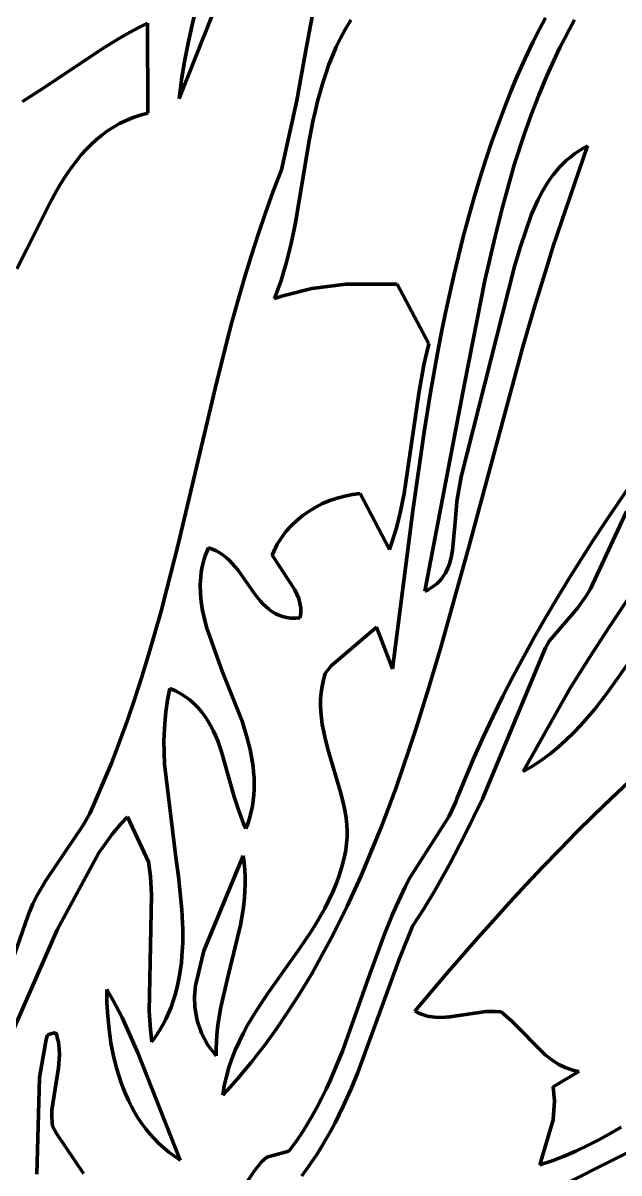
# Model space of a CAD drawing. Header units: millimetres. Extents: x 0 to 8.4, y 0 to 11.8.
# Drawn here: x 4.356 to 5.401, y 7.793 to 9.81 of the extents above; entities that cross this region are included whole.
import ezdxf

# ---------------------------------------------------------------- set-up
doc = ezdxf.new("R2010")
doc.units = ezdxf.units.MM
doc.layers.add('color#010101ff', color=7, linetype='CONTINUOUS', lineweight=100)
doc.layers.add('color#ffffffff', color=7, linetype='CONTINUOUS', lineweight=100)

msp = doc.modelspace()

# ---------------------------------------------------------------- linework, layer by layer
at = {"layer": 'color#010101ff'}
for p, q in [((4.8622, 10.2649), (4.6298, 9.6776)), ((4.853, 9.7654), (4.9435, 10.2533)), ((4.6526, 9.8065), (4.6605, 9.838)), ((4.5441, 9.7939), (4.5592, 9.802)), ((4.5592, 9.802), (4.5745, 9.8096)), ((4.5745, 9.8096), (4.5749, 9.6517)), ((4.6455, 9.7747), (4.6526, 9.8065)), ((4.9308, 9.8147), (4.9209, 9.7985)), ((5.2615, 9.7979), (5.2728, 9.819)), ((5.3237, 9.8152), (5.3148, 9.7993)), ((4.4997, 9.7677), (4.5292, 9.7855)), ((4.5292, 9.7855), (4.5441, 9.7939)), ((4.9129, 9.7834), (4.9055, 9.768)), ((4.9209, 9.7985), (4.9129, 9.7834)), ((5.2506, 9.7766), (5.2615, 9.7979)), ((5.3062, 9.7831), (5.2979, 9.7669)), ((5.3148, 9.7993), (5.3062, 9.7831)), ((4.3843, 9.6909), (4.4997, 9.7677)), ((4.6393, 9.7427), (4.6455, 9.7747)), ((4.8366, 9.6739), (4.853, 9.7654)), ((4.9055, 9.768), (4.8988, 9.7525)), ((5.2402, 9.7551), (5.2506, 9.7766)), ((5.2979, 9.7669), (5.2899, 9.7504)), ((4.634, 9.7103), (4.6393, 9.7427)), ((4.8988, 9.7525), (4.8926, 9.7369)), ((5.2302, 9.7335), (5.2402, 9.7551)), ((5.2899, 9.7504), (5.2748, 9.7171)), ((4.887, 9.721), (4.8818, 9.705)), ((4.8926, 9.7369), (4.887, 9.721)), ((5.2206, 9.7117), (5.2302, 9.7335)), ((4.6298, 9.6776), (4.634, 9.7103)), ((4.8818, 9.705), (4.8771, 9.6889)), ((5.2115, 9.6898), (5.2206, 9.7117)), ((5.2748, 9.7171), (5.2606, 9.6833)), ((4.3552, 9.6722), (4.3843, 9.6909)), ((4.8771, 9.6889), (4.8728, 9.6727)), ((5.2028, 9.6677), (5.2115, 9.6898)), ((5.2606, 9.6833), (5.2475, 9.6491)), ((4.8092, 9.5525), (4.8366, 9.6739)), ((4.8728, 9.6727), (4.8689, 9.6564)), ((5.1904, 9.635), (5.2028, 9.6677)), ((4.549, 9.6441), (4.537, 9.6392)), ((4.5617, 9.6483), (4.549, 9.6441)), ((4.5749, 9.6517), (4.5617, 9.6483)), ((4.8652, 9.6399), (4.8587, 9.6068)), ((4.8689, 9.6564), (4.8652, 9.6399)), ((5.2475, 9.6491), (5.2352, 9.6147)), ((4.504, 9.6206), (4.494, 9.6132)), ((4.5145, 9.6274), (4.504, 9.6206)), ((4.5255, 9.6336), (4.5145, 9.6274)), ((4.537, 9.6392), (4.5255, 9.6336)), ((5.1786, 9.602), (5.1904, 9.635)), ((4.4844, 9.6053), (4.4753, 9.5968)), ((4.494, 9.6132), (4.4844, 9.6053)), ((4.8587, 9.6068), (4.8333, 9.4566)), ((5.1674, 9.5689), (5.1786, 9.602)), ((5.2352, 9.6147), (5.2183, 9.563)), ((4.4666, 9.588), (4.4583, 9.5787)), ((4.4753, 9.5968), (4.4666, 9.588)), ((5.3463, 9.5944), (5.2857, 9.4169)), ((5.3163, 9.5749), (5.3232, 9.5803)), ((5.3232, 9.5803), (5.3306, 9.5854)), ((5.3306, 9.5854), (5.3383, 9.5901)), ((5.3383, 9.5901), (5.3463, 9.5944)), ((4.4426, 9.5589), (4.4353, 9.5486)), ((4.4503, 9.569), (4.4426, 9.5589)), ((4.4583, 9.5787), (4.4503, 9.569)), ((5.1568, 9.5356), (5.1674, 9.5689)), ((5.2183, 9.563), (5.2109, 9.5377)), ((5.2973, 9.5571), (5.3033, 9.5633)), ((5.3033, 9.5633), (5.3096, 9.5693)), ((5.3096, 9.5693), (5.3163, 9.5749)), ((4.4353, 9.5486), (4.4282, 9.5379)), ((4.7948, 9.515), (4.8092, 9.5525)), ((5.281, 9.5369), (5.2861, 9.5439)), ((5.2861, 9.5439), (5.2916, 9.5506)), ((5.2916, 9.5506), (5.2973, 9.5571)), ((4.4214, 9.527), (4.4148, 9.5159)), ((4.4282, 9.5379), (4.4214, 9.527)), ((5.1468, 9.5022), (5.1568, 9.5356)), ((5.2109, 9.5377), (5.1969, 9.4867)), ((5.2671, 9.5148), (5.2761, 9.5297)), ((5.2761, 9.5297), (5.281, 9.5369)), ((4.4148, 9.5159), (4.4023, 9.4931)), ((4.7812, 9.4773), (4.7948, 9.515)), ((5.1373, 9.4687), (5.1468, 9.5022)), ((5.2481, 9.475), (5.2589, 9.4993)), ((5.2589, 9.4993), (5.2671, 9.5148)), ((4.4023, 9.4931), (4.3619, 9.412)), ((5.1969, 9.4867), (5.184, 9.4355)), ((4.7683, 9.4393), (4.7812, 9.4773)), ((5.1283, 9.435), (5.1373, 9.4687)), ((5.228, 9.4161), (5.2481, 9.475)), ((4.756, 9.4011), (4.7683, 9.4393)), ((4.8333, 9.4566), (4.8264, 9.4235)), ((4.8264, 9.4235), (4.8226, 9.4071)), ((5.1197, 9.4012), (5.1283, 9.435)), ((5.184, 9.4355), (5.1663, 9.3583)), ((4.3619, 9.412), (4.3449, 9.3787)), ((4.7444, 9.3628), (4.756, 9.4011)), ((4.8226, 9.4071), (4.8184, 9.3907)), ((5.1116, 9.3673), (5.1197, 9.4012)), ((5.2184, 9.3827), (5.228, 9.4161)), ((5.2857, 9.4169), (5.2746, 9.382)), ((4.8184, 9.3907), (4.8138, 9.3745)), ((5.1249, 9.0139), (5.2184, 9.3827)), ((5.2746, 9.382), (5.2533, 9.3121)), ((4.7333, 9.3243), (4.7444, 9.3628)), ((4.8087, 9.3584), (4.8032, 9.3424)), ((4.8138, 9.3745), (4.8087, 9.3584)), ((5.1039, 9.3333), (5.1116, 9.3673)), ((5.1663, 9.3583), (5.1302, 9.177)), ((4.8032, 9.3424), (4.7972, 9.3266)), ((4.8115, 9.3314), (4.8625, 9.3441)), ((4.8625, 9.3441), (4.9221, 9.3519)), ((4.9221, 9.3519), (5.0123, 9.3517)), ((5.0123, 9.3517), (5.0678, 9.2473)), ((4.7226, 9.2856), (4.7333, 9.3243)), ((4.7972, 9.3266), (4.8115, 9.3314)), ((5.0966, 9.2992), (5.1039, 9.3333)), ((5.0897, 9.2649), (5.0966, 9.2992)), ((5.2533, 9.3121), (5.2329, 9.2419)), ((4.7124, 9.2468), (4.7226, 9.2856)), ((5.0831, 9.2307), (5.0897, 9.2649)), ((4.6928, 9.1689), (4.7124, 9.2468)), ((5.0678, 9.2473), (5.0647, 9.235)), ((5.2329, 9.2419), (5.1375, 8.889)), ((5.0647, 9.235), (5.0592, 9.2103)), ((5.0709, 9.1619), (5.0831, 9.2307)), ((5.0592, 9.2103), (5.0503, 9.1604)), ((5.1302, 9.177), (5.0611, 8.8137)), ((4.628, 8.8954), (4.6928, 9.1689)), ((5.0503, 9.1604), (5.0248, 8.9849)), ((5.0598, 9.0928), (5.0709, 9.1619)), ((5.0399, 8.9543), (5.0598, 9.0928)), ((5.117, 8.9707), (5.1249, 9.0139)), ((5.3992, 8.9673), (5.4215, 8.9998)), ((4.9072, 8.9768), (4.8942, 8.9724)), ((4.9204, 8.9803), (4.9072, 8.9768)), ((4.9339, 8.9829), (4.9204, 8.9803)), ((4.9474, 8.9846), (4.9339, 8.9829)), ((4.999, 8.8869), (4.9474, 8.9846)), ((5.0248, 8.9849), (5.0169, 8.9478)), ((4.8577, 8.9541), (4.8466, 8.9463)), ((4.8694, 8.9611), (4.8577, 8.9541)), ((4.8816, 8.9672), (4.8694, 8.9611)), ((4.8942, 8.9724), (4.8816, 8.9672)), ((5.004, 8.6773), (5.0399, 8.9543)), ((5.1144, 8.9412), (5.117, 8.9707)), ((5.3772, 8.9346), (5.3992, 8.9673)), ((4.8361, 8.9378), (4.8263, 8.9284)), ((4.8466, 8.9463), (4.8361, 8.9378)), ((5.0169, 8.9478), (5.0105, 8.9232)), ((5.1097, 8.8849), (5.1144, 8.9412)), ((5.4144, 8.9534), (5.3512, 8.8176)), ((5.3555, 8.9017), (5.3772, 8.9346)), ((4.8173, 8.9183), (4.8092, 8.9074)), ((4.8263, 8.9284), (4.8173, 8.9183)), ((5.0105, 8.9232), (5.0031, 8.8989)), ((4.6084, 8.8176), (4.628, 8.8954)), ((4.8021, 8.8958), (4.7988, 8.8897)), ((4.8092, 8.9074), (4.8021, 8.8958)), ((5.0031, 8.8989), (4.999, 8.8869)), ((5.3343, 8.8686), (5.3555, 8.9017)), ((4.6756, 8.8753), (4.6733, 8.8682)), ((4.6783, 8.8824), (4.6756, 8.8753)), ((4.6814, 8.8894), (4.6783, 8.8824)), ((4.6884, 8.8871), (4.6814, 8.8894)), ((4.6951, 8.8842), (4.6884, 8.8871)), ((4.7013, 8.8807), (4.6951, 8.8842)), ((4.7072, 8.8767), (4.7013, 8.8807)), ((4.7128, 8.8722), (4.7072, 8.8767)), ((4.7959, 8.8834), (4.7932, 8.877)), ((4.7932, 8.877), (4.7952, 8.8733)), ((4.7952, 8.8733), (4.8328, 8.816)), ((4.7988, 8.8897), (4.7959, 8.8834)), ((5.1375, 8.889), (5.0885, 8.7129)), ((5.1073, 8.8729), (5.1097, 8.8849)), ((4.6698, 8.8538), (4.6686, 8.8465)), ((4.6714, 8.861), (4.6698, 8.8538)), ((4.6733, 8.8682), (4.6714, 8.861)), ((4.7181, 8.8673), (4.7128, 8.8722)), ((4.7231, 8.8621), (4.7181, 8.8673)), ((4.7326, 8.8508), (4.7231, 8.8621)), ((5.0996, 8.8506), (5.1019, 8.8559)), ((5.1019, 8.8559), (5.104, 8.8614)), ((5.104, 8.8614), (5.1073, 8.8729)), ((5.3134, 8.8352), (5.3343, 8.8686)), ((4.6678, 8.8392), (4.667, 8.8245)), ((4.6686, 8.8465), (4.6678, 8.8392)), ((4.7629, 8.8081), (4.7326, 8.8508)), ((5.0867, 8.8314), (5.0905, 8.8358)), ((5.0905, 8.8358), (5.0939, 8.8405)), ((5.0939, 8.8405), (5.0969, 8.8454)), ((5.0969, 8.8454), (5.0996, 8.8506)), ((5.2929, 8.8016), (5.3134, 8.8352)), ((4.5981, 8.7788), (4.6084, 8.8176)), ((4.667, 8.8245), (4.6673, 8.8096)), ((4.8328, 8.816), (4.8396, 8.8008)), ((5.0611, 8.8137), (5.0672, 8.8166)), ((5.0672, 8.8166), (5.0728, 8.8198)), ((5.0728, 8.8198), (5.0779, 8.8234)), ((5.0779, 8.8234), (5.0825, 8.8272)), ((5.0825, 8.8272), (5.0867, 8.8314)), ((5.3512, 8.8176), (5.3444, 8.8058)), ((4.6673, 8.8096), (4.6687, 8.7948)), ((4.6687, 8.7948), (4.671, 8.7799)), ((4.772, 8.7968), (4.7629, 8.8081)), ((4.7768, 8.7915), (4.772, 8.7968)), ((4.8396, 8.8008), (4.8418, 8.7928)), ((4.8418, 8.7928), (4.8431, 8.7845)), ((5.2729, 8.7678), (5.2929, 8.8016)), ((5.3444, 8.8058), (5.3288, 8.7839)), ((5.3841, 8.7505), (5.4193, 8.8032)), ((4.5874, 8.7402), (4.5981, 8.7788)), ((4.671, 8.7799), (4.6778, 8.7503)), ((4.7818, 8.7866), (4.7768, 8.7915)), ((4.787, 8.7821), (4.7818, 8.7866)), ((4.7926, 8.778), (4.787, 8.7821)), ((4.7984, 8.7744), (4.7926, 8.778)), ((4.8047, 8.7714), (4.7984, 8.7744)), ((4.8433, 8.7758), (4.843, 8.7713)), ((4.8431, 8.7845), (4.8433, 8.7758)), ((5.3288, 8.7839), (5.2789, 8.7262)), ((4.8113, 8.769), (4.8047, 8.7714)), ((4.8183, 8.7673), (4.8113, 8.769)), ((4.8258, 8.7663), (4.8183, 8.7673)), ((4.8338, 8.7661), (4.8258, 8.7663)), ((4.8424, 8.7667), (4.8338, 8.7661)), ((4.843, 8.7713), (4.8424, 8.7667)), ((5.2534, 8.7336), (5.2729, 8.7678)), ((4.5762, 8.7017), (4.5874, 8.7402)), ((4.6778, 8.7503), (4.7029, 8.6796)), ((4.8963, 8.6829), (4.9761, 8.7504)), ((4.9761, 8.7504), (5.004, 8.6773)), ((5.2344, 8.6992), (5.2534, 8.7336)), ((5.3497, 8.6973), (5.3841, 8.7505)), ((5.0885, 8.7129), (5.0676, 8.6429)), ((5.2724, 8.7145), (5.2689, 8.7061)), ((5.2789, 8.7262), (5.2724, 8.7145)), ((5.435, 8.712), (5.3811, 8.6357)), ((4.5645, 8.6634), (4.5762, 8.7017)), ((5.2674, 8.7018), (5.1618, 8.4495)), ((5.2158, 8.6645), (5.2344, 8.6992)), ((5.2689, 8.7061), (5.2674, 8.7018)), ((5.3161, 8.6436), (5.3497, 8.6973)), ((4.7029, 8.6796), (4.7067, 8.6705)), ((4.8862, 8.6695), (4.8963, 8.6829)), ((4.5522, 8.6253), (4.5645, 8.6634)), ((4.7067, 8.6705), (4.7403, 8.5854)), ((4.8805, 8.6468), (4.8829, 8.6581)), ((4.8829, 8.6581), (4.8862, 8.6695)), ((5.1979, 8.6295), (5.2158, 8.6645)), ((4.6134, 8.6428), (4.6094, 8.6225)), ((4.6234, 8.6386), (4.6134, 8.6428)), ((4.6326, 8.6338), (4.6234, 8.6386)), ((4.6412, 8.6284), (4.6326, 8.6338)), ((4.878, 8.6244), (4.8789, 8.6356)), ((4.8789, 8.6356), (4.8805, 8.6468)), ((5.0676, 8.6429), (5.0457, 8.5732)), ((5.2335, 8.4975), (5.3161, 8.6436)), ((5.3811, 8.6357), (5.3698, 8.6209)), ((4.5392, 8.5874), (4.5522, 8.6253)), ((4.6094, 8.6225), (4.6065, 8.6021)), ((4.6491, 8.6225), (4.6412, 8.6284)), ((4.6564, 8.6161), (4.6491, 8.6225)), ((4.6631, 8.6092), (4.6564, 8.6161)), ((4.8779, 8.6133), (4.878, 8.6244)), ((4.8783, 8.6022), (4.8779, 8.6133)), ((5.1805, 8.5942), (5.1979, 8.6295)), ((5.3698, 8.6209), (5.3583, 8.6064)), ((4.6065, 8.6021), (4.6046, 8.5818)), ((4.6693, 8.602), (4.6631, 8.6092)), ((4.675, 8.5943), (4.6693, 8.602)), ((4.6803, 8.5863), (4.675, 8.5943)), ((4.8794, 8.5912), (4.8783, 8.6022)), ((4.8809, 8.5801), (4.8794, 8.5912)), ((5.1637, 8.5586), (5.1805, 8.5942)), ((5.3465, 8.5922), (5.3343, 8.5784)), ((5.3583, 8.6064), (5.3465, 8.5922)), ((4.5255, 8.5497), (4.5392, 8.5874)), ((4.6046, 8.5818), (4.6033, 8.5511)), ((4.6851, 8.5779), (4.6803, 8.5863)), ((4.6896, 8.5692), (4.6851, 8.5779)), ((4.7403, 8.5854), (4.7494, 8.556)), ((4.8829, 8.5691), (4.8809, 8.5801)), ((5.0457, 8.5732), (5.0342, 8.5385)), ((5.3343, 8.5784), (5.3217, 8.5651)), ((4.6033, 8.5511), (4.6042, 8.5102)), ((4.6937, 8.5603), (4.6896, 8.5692)), ((4.6975, 8.5511), (4.6937, 8.5603)), ((4.7043, 8.5321), (4.6975, 8.5511)), ((4.7494, 8.556), (4.7543, 8.5362)), ((4.8853, 8.5582), (4.8829, 8.5691)), ((4.891, 8.5363), (4.8853, 8.5582)), ((5.1476, 8.5226), (5.1637, 8.5586)), ((5.3085, 8.5523), (5.2948, 8.54)), ((5.3217, 8.5651), (5.3085, 8.5523)), ((4.511, 8.5123), (4.5255, 8.5497)), ((4.7267, 8.4531), (4.7043, 8.5321)), ((4.7543, 8.5362), (4.7581, 8.5163)), ((4.9136, 8.4597), (4.891, 8.5363)), ((5.0342, 8.5385), (5.0225, 8.5039)), ((5.2948, 8.54), (5.2805, 8.5283)), ((4.4957, 8.4751), (4.511, 8.5123)), ((4.6042, 8.5102), (4.6243, 8.3471)), ((4.7581, 8.5163), (4.7595, 8.5064)), ((5.1321, 8.4863), (5.1476, 8.5226)), ((5.2656, 8.5173), (5.2499, 8.507)), ((5.2805, 8.5283), (5.2656, 8.5173)), ((4.7595, 8.5064), (4.7606, 8.4964)), ((4.7606, 8.4964), (4.7613, 8.4865)), ((5.0225, 8.5039), (5.0104, 8.4694)), ((5.2499, 8.507), (5.2335, 8.4975)), ((4.4795, 8.4383), (4.4957, 8.4751)), ((4.7613, 8.4865), (4.7616, 8.4765)), ((4.7616, 8.4765), (4.7615, 8.4666)), ((5.1173, 8.4496), (5.1321, 8.4863)), ((5.3879, 8.4503), (5.4188, 8.4794)), ((4.7327, 8.4338), (4.7267, 8.4531)), ((4.7609, 8.4566), (4.7599, 8.4467)), ((4.7615, 8.4666), (4.7609, 8.4566)), ((4.9188, 8.4378), (4.9136, 8.4597)), ((5.0104, 8.4694), (4.9978, 8.435)), ((5.1153, 8.4443), (5.1173, 8.4496)), ((5.1618, 8.4495), (5.1301, 8.3838)), ((5.3574, 8.4209), (5.3879, 8.4503)), ((4.473, 8.424), (4.4795, 8.4383)), ((4.7393, 8.4153), (4.7327, 8.4338)), ((4.7584, 8.4368), (4.7564, 8.427)), ((4.7599, 8.4467), (4.7584, 8.4368)), ((4.9209, 8.4267), (4.9188, 8.4378)), ((4.9978, 8.435), (4.9849, 8.4008)), ((5.1035, 8.4191), (5.1153, 8.4443)), ((4.4618, 8.4034), (4.473, 8.424)), ((4.5394, 8.4177), (4.5282, 8.406)), ((4.5766, 8.338), (4.5394, 8.4177)), ((4.743, 8.4063), (4.7393, 8.4153)), ((4.7538, 8.4171), (4.7507, 8.4074)), ((4.7564, 8.427), (4.7538, 8.4171)), ((4.9226, 8.4157), (4.9209, 8.4267)), ((4.9238, 8.4046), (4.9226, 8.4157)), ((5.0347, 8.3111), (5.1035, 8.4191)), ((5.3272, 8.391), (5.3574, 8.4209)), ((4.396, 8.3064), (4.4618, 8.4034)), ((4.5282, 8.406), (4.5124, 8.3876)), ((4.747, 8.3976), (4.743, 8.4063)), ((4.7507, 8.4074), (4.747, 8.3976)), ((4.9244, 8.3934), (4.9238, 8.4046)), ((4.9244, 8.3823), (4.9244, 8.3934)), ((4.9849, 8.4008), (4.9485, 8.3132)), ((5.2975, 8.3608), (5.3272, 8.391)), ((4.5124, 8.3876), (4.4888, 8.355)), ((4.9223, 8.3597), (4.9237, 8.371)), ((4.9237, 8.371), (4.9244, 8.3823)), ((5.1301, 8.3838), (5.1047, 8.3354)), ((4.4888, 8.355), (4.4162, 8.2197)), ((4.6733, 8.1827), (4.7423, 8.3497)), ((4.7423, 8.3497), (4.744, 8.3373)), ((4.9201, 8.3484), (4.9223, 8.3597)), ((5.268, 8.3302), (5.2975, 8.3608)), ((4.577, 8.3348), (4.5766, 8.338)), ((4.5796, 8.3134), (4.577, 8.3348)), ((4.6243, 8.3471), (4.629, 8.3132)), ((4.744, 8.3373), (4.7451, 8.325)), ((4.9113, 8.3166), (4.9161, 8.3323)), ((4.9161, 8.3323), (4.9201, 8.3484)), ((5.1047, 8.3354), (5.0778, 8.2878)), ((5.2389, 8.2993), (5.268, 8.3302)), ((4.5817, 8.2812), (4.5796, 8.3134)), ((4.629, 8.3132), (4.6349, 8.2553)), ((4.7451, 8.325), (4.7457, 8.3127)), ((4.7457, 8.3127), (4.7457, 8.3005)), ((4.9057, 8.3013), (4.9113, 8.3166)), ((4.9485, 8.3132), (4.9248, 8.2614)), ((5.0264, 8.295), (5.0347, 8.3111)), ((4.3803, 8.2796), (4.396, 8.3064)), ((4.7453, 8.2883), (4.7444, 8.2762)), ((4.7457, 8.3005), (4.7453, 8.2883)), ((4.8995, 8.2863), (4.9057, 8.3013)), ((5.0185, 8.2787), (5.0264, 8.295)), ((5.2102, 8.2681), (5.2389, 8.2993)), ((4.3734, 8.2656), (4.3803, 8.2796)), ((4.579, 8.163), (4.5817, 8.2812)), ((4.7444, 8.2762), (4.7431, 8.2641)), ((4.8852, 8.2572), (4.8926, 8.2716)), ((4.8926, 8.2716), (4.8995, 8.2863)), ((5.011, 8.2622), (5.0185, 8.2787)), ((5.0778, 8.2878), (5.0589, 8.2566)), ((5.1817, 8.2367), (5.2102, 8.2681)), ((4.3646, 8.2437), (4.3673, 8.2512)), ((4.3673, 8.2512), (4.3734, 8.2656)), ((4.6349, 8.2553), (4.6363, 8.2203)), ((4.7415, 8.252), (4.7373, 8.2279)), ((4.7431, 8.2641), (4.7415, 8.252)), ((4.8773, 8.243), (4.8852, 8.2572)), ((4.9248, 8.2614), (4.8994, 8.2103)), ((5.0038, 8.2456), (5.011, 8.2622)), ((5.0589, 8.2566), (5.0391, 8.2259)), ((4.3232, 8.1245), (4.3646, 8.2437)), ((4.7373, 8.2279), (4.7141, 8.1322)), ((4.8602, 8.2151), (4.8689, 8.229)), ((4.8689, 8.229), (4.8773, 8.243)), ((4.9902, 8.212), (5.0038, 8.2456)), ((5.1535, 8.2051), (5.1817, 8.2367)), ((4.4162, 8.2197), (4.3116, 7.9834)), ((4.6363, 8.2203), (4.6362, 8.1969)), ((4.8419, 8.1879), (4.8602, 8.2151)), ((4.8994, 8.2103), (4.8816, 8.1768)), ((4.9652, 8.1437), (4.9902, 8.212)), ((5.0391, 8.2259), (5.0153, 8.1663)), ((4.6362, 8.1969), (4.6349, 8.1738)), ((4.7848, 8.1074), (4.8419, 8.1879)), ((5.0979, 8.1414), (5.1535, 8.2051)), ((4.6349, 8.1738), (4.6338, 8.1622)), ((4.6597, 8.1268), (4.6733, 8.1827)), ((4.8816, 8.1768), (4.863, 8.1437)), ((4.5776, 8.077), (4.579, 8.163)), ((4.6324, 8.1508), (4.6306, 8.1395)), ((4.6338, 8.1622), (4.6324, 8.1508)), ((5.0153, 8.1663), (4.9432, 7.9694)), ((4.6284, 8.1282), (4.6259, 8.117)), ((4.6306, 8.1395), (4.6284, 8.1282)), ((4.6588, 8.1221), (4.6597, 8.1268)), ((4.7141, 8.1322), (4.7032, 8.0841)), ((4.863, 8.1437), (4.8435, 8.1112)), ((4.9163, 8.0069), (4.9652, 8.1437)), ((5.0432, 8.0773), (5.0979, 8.1414)), ((4.5029, 8.115), (4.5143, 8.0956)), ((4.5033, 8.0919), (4.5029, 8.115)), ((4.6259, 8.117), (4.6229, 8.106)), ((4.6567, 8.103), (4.6588, 8.1221)), ((4.7667, 8.0801), (4.7848, 8.1074)), ((4.8435, 8.1112), (4.8231, 8.0792)), ((4.5046, 8.0686), (4.5033, 8.0919)), ((4.5143, 8.0956), (4.5301, 8.0658)), ((4.6195, 8.0951), (4.6157, 8.0844)), ((4.6229, 8.106), (4.6195, 8.0951)), ((4.6573, 8.0841), (4.6567, 8.103)), ((4.5069, 8.0451), (4.5046, 8.0686)), ((4.5797, 8.0448), (4.5776, 8.077)), ((4.6114, 8.0737), (4.6066, 8.0633)), ((4.6157, 8.0844), (4.6114, 8.0737)), ((4.6615, 8.061), (4.6573, 8.0841)), ((4.7032, 8.0841), (4.699, 8.0599)), ((4.7581, 8.0663), (4.7667, 8.0801)), ((4.8231, 8.0792), (4.8018, 8.0479)), ((5.0482, 8.0746), (5.0432, 8.0773)), ((5.0532, 8.0724), (5.0482, 8.0746)), ((5.0583, 8.0705), (5.0532, 8.0724)), ((5.0634, 8.069), (5.0583, 8.0705)), ((5.0685, 8.0679), (5.0634, 8.069)), ((5.0789, 8.0665), (5.0685, 8.0679)), ((5.0893, 8.0662), (5.0789, 8.0665)), ((5.105, 8.0673), (5.0893, 8.0662)), ((5.1687, 8.0767), (5.105, 8.0673)), ((5.1845, 8.0768), (5.1687, 8.0767)), ((5.195, 8.0757), (5.1845, 8.0768)), ((5.2129, 8.0599), (5.195, 8.0757)), ((4.5301, 8.0658), (4.5576, 8.0043)), ((4.6013, 8.053), (4.5955, 8.043)), ((4.6066, 8.0633), (4.6013, 8.053)), ((4.6694, 8.0387), (4.6615, 8.061)), ((4.6974, 8.0478), (4.6961, 8.0356)), ((4.699, 8.0599), (4.6974, 8.0478)), ((4.7422, 8.038), (4.7499, 8.0523)), ((4.7499, 8.0523), (4.7581, 8.0663)), ((4.8018, 8.0479), (4.7795, 8.0172)), ((5.272, 8.0004), (5.2129, 8.0599)), ((4.3852, 7.9606), (4.3969, 8.0274)), ((4.3969, 8.0274), (4.3988, 8.0357)), ((4.3988, 8.0357), (4.4133, 8.0399)), ((4.4133, 8.0399), (4.4152, 8.0343)), ((4.4152, 8.0343), (4.4168, 8.0287)), ((4.4168, 8.0287), (4.4181, 8.0231)), ((4.5103, 8.0216), (4.5069, 8.0451)), ((4.5822, 8.0234), (4.5797, 8.0448)), ((4.5892, 8.0331), (4.5822, 8.0234)), ((4.5955, 8.043), (4.5892, 8.0331)), ((4.6805, 8.0178), (4.6694, 8.0387)), ((4.6961, 8.0356), (4.6952, 8.0233)), ((4.735, 8.0235), (4.7422, 8.038)), ((4.4181, 8.0231), (4.4196, 8.0119)), ((4.4196, 8.0119), (4.42, 8.0006)), ((4.5148, 7.9984), (4.5103, 8.0216)), ((4.6948, 7.9987), (4.6805, 8.0178)), ((4.6952, 8.0233), (4.6948, 8.011)), ((4.6948, 8.011), (4.6948, 7.9987)), ((4.7224, 7.9937), (4.7284, 8.0088)), ((4.7284, 8.0088), (4.735, 8.0235)), ((4.7795, 8.0172), (4.768, 8.0021)), ((4.9026, 7.9734), (4.9163, 8.0069)), ((4.42, 8.0006), (4.4183, 7.978)), ((4.5175, 7.9869), (4.5148, 7.9984)), ((4.5206, 7.9754), (4.5175, 7.9869)), ((4.5576, 8.0043), (4.6317, 7.816)), ((4.7172, 7.9783), (4.7224, 7.9937)), ((4.7562, 7.9873), (4.7442, 7.9726)), ((4.768, 8.0021), (4.7562, 7.9873)), ((5.2861, 7.9898), (5.272, 8.0004)), ((5.2962, 7.9837), (5.2861, 7.9898)), ((4.4183, 7.978), (4.4067, 7.9042)), ((4.5239, 7.9641), (4.5206, 7.9754)), ((4.7127, 7.9626), (4.7172, 7.9783)), ((4.7442, 7.9726), (4.7318, 7.9581)), ((4.8953, 7.9568), (4.9026, 7.9734)), ((4.9432, 7.9694), (4.9308, 7.9397)), ((5.2859, 7.9445), (5.3308, 7.9715)), ((5.3069, 7.9786), (5.2962, 7.9837)), ((5.3126, 7.9764), (5.3069, 7.9786)), ((5.3185, 7.9744), (5.3126, 7.9764)), ((5.3245, 7.9728), (5.3185, 7.9744)), ((5.3308, 7.9715), (5.3245, 7.9728)), ((4.3804, 7.7913), (4.3852, 7.9606)), ((4.5277, 7.953), (4.5239, 7.9641)), ((4.5317, 7.942), (4.5277, 7.953)), ((4.7064, 7.9298), (4.7091, 7.9464)), ((4.7091, 7.9464), (4.7127, 7.9626)), ((4.7318, 7.9581), (4.7192, 7.9439)), ((4.8877, 7.9404), (4.8953, 7.9568)), ((4.5361, 7.9312), (4.5317, 7.942)), ((4.5409, 7.9206), (4.5361, 7.9312)), ((4.7192, 7.9439), (4.7064, 7.9298)), ((4.8798, 7.9242), (4.8877, 7.9404)), ((4.9308, 7.9397), (4.9176, 7.9104)), ((5.2882, 7.92), (5.2859, 7.9445)), ((4.5461, 7.9102), (4.5409, 7.9206)), ((4.5517, 7.9001), (4.5461, 7.9102)), ((4.8627, 7.8924), (4.8715, 7.9082)), ((4.8715, 7.9082), (4.8798, 7.9242)), ((4.9176, 7.9104), (4.9034, 7.8816)), ((5.2861, 7.8863), (5.2882, 7.92)), ((4.4067, 7.9042), (4.4064, 7.8928)), ((4.4064, 7.8928), (4.407, 7.8813)), ((4.5577, 7.8902), (4.5517, 7.9001)), ((4.5641, 7.8806), (4.5577, 7.8902)), ((4.8535, 7.8768), (4.8627, 7.8924)), ((5.2625, 7.8076), (5.2861, 7.8863)), ((4.407, 7.8813), (4.4078, 7.8756)), ((4.4078, 7.8756), (4.415, 7.8625)), ((4.5709, 7.8713), (4.5641, 7.8806)), ((4.5782, 7.8623), (4.5709, 7.8713)), ((4.8438, 7.8615), (4.8535, 7.8768)), ((4.8958, 7.8674), (4.888, 7.8534)), ((4.9034, 7.8816), (4.8958, 7.8674)), ((5.4053, 7.8736), (5.3858, 7.8624)), ((4.415, 7.8625), (4.4624, 7.7926)), ((4.5859, 7.8536), (4.5782, 7.8623)), ((4.5941, 7.8453), (4.5859, 7.8536)), ((4.6028, 7.8374), (4.5941, 7.8453)), ((4.8226, 7.8316), (4.8335, 7.8464)), ((4.8335, 7.8464), (4.8438, 7.8615)), ((4.888, 7.8534), (4.8798, 7.8395)), ((5.1921, 7.7165), (5.46, 7.8512)), ((5.3661, 7.8517), (5.3461, 7.8415)), ((5.3858, 7.8624), (5.3661, 7.8517)), ((4.6119, 7.8298), (4.6028, 7.8374)), ((4.6216, 7.8227), (4.6119, 7.8298)), ((4.784, 7.8212), (4.8226, 7.8316)), ((4.8712, 7.8259), (4.8622, 7.8124)), ((4.8798, 7.8395), (4.8712, 7.8259)), ((5.3258, 7.8319), (5.3051, 7.823)), ((5.3461, 7.8415), (5.3258, 7.8319)), ((4.6317, 7.816), (4.6216, 7.8227)), ((4.7617, 7.7964), (4.768, 7.8047)), ((4.768, 7.8047), (4.7745, 7.8129)), ((4.7745, 7.8129), (4.784, 7.8212)), ((4.8622, 7.8124), (4.8529, 7.7991)), ((5.284, 7.8149), (5.2625, 7.8076)), ((5.3051, 7.823), (5.284, 7.8149)), ((4.7499, 7.7793), (4.7617, 7.7964)), ((4.8529, 7.7991), (4.845, 7.7883))]:
    msp.add_line(p, q, dxfattribs=at)
at = {"layer": 'color#ffffffff'}
for p, q in [((4.6298, 9.6776), (4.8622, 10.2649)), ((4.9435, 10.2533), (4.853, 9.7654)), ((4.6605, 9.838), (4.6526, 9.8065)), ((4.5592, 9.802), (4.5441, 9.7939)), ((4.5745, 9.8096), (4.5592, 9.802)), ((4.5749, 9.6517), (4.5745, 9.8096)), ((4.6526, 9.8065), (4.6455, 9.7747)), ((4.9209, 9.7985), (4.9308, 9.8147)), ((5.2728, 9.819), (5.2615, 9.7979)), ((5.3148, 9.7993), (5.3237, 9.8152)), ((4.5292, 9.7855), (4.4997, 9.7677)), ((4.5441, 9.7939), (4.5292, 9.7855)), ((4.9055, 9.768), (4.9129, 9.7834)), ((4.9129, 9.7834), (4.9209, 9.7985)), ((5.2615, 9.7979), (5.2506, 9.7766)), ((5.2979, 9.7669), (5.3062, 9.7831)), ((5.3062, 9.7831), (5.3148, 9.7993)), ((4.4997, 9.7677), (4.3843, 9.6909)), ((4.6455, 9.7747), (4.6393, 9.7427)), ((4.853, 9.7654), (4.8366, 9.6739)), ((4.8988, 9.7525), (4.9055, 9.768)), ((5.2506, 9.7766), (5.2402, 9.7551)), ((5.2899, 9.7504), (5.2979, 9.7669)), ((4.6393, 9.7427), (4.634, 9.7103)), ((4.8926, 9.7369), (4.8988, 9.7525)), ((5.2402, 9.7551), (5.2302, 9.7335)), ((5.2748, 9.7171), (5.2899, 9.7504)), ((4.8818, 9.705), (4.887, 9.721)), ((4.887, 9.721), (4.8926, 9.7369)), ((5.2302, 9.7335), (5.2206, 9.7117)), ((4.634, 9.7103), (4.6298, 9.6776)), ((4.8771, 9.6889), (4.8818, 9.705)), ((5.2206, 9.7117), (5.2115, 9.6898)), ((5.2606, 9.6833), (5.2748, 9.7171)), ((4.3843, 9.6909), (4.3552, 9.6722)), ((4.8728, 9.6727), (4.8771, 9.6889)), ((5.2115, 9.6898), (5.2028, 9.6677)), ((5.2475, 9.6491), (5.2606, 9.6833)), ((4.8366, 9.6739), (4.8092, 9.5525)), ((4.8689, 9.6564), (4.8728, 9.6727)), ((5.2028, 9.6677), (5.1904, 9.635)), ((4.537, 9.6392), (4.549, 9.6441)), ((4.549, 9.6441), (4.5617, 9.6483)), ((4.5617, 9.6483), (4.5749, 9.6517)), ((4.8587, 9.6068), (4.8652, 9.6399)), ((4.8652, 9.6399), (4.8689, 9.6564)), ((5.2352, 9.6147), (5.2475, 9.6491)), ((4.494, 9.6132), (4.504, 9.6206)), ((4.504, 9.6206), (4.5145, 9.6274)), ((4.5145, 9.6274), (4.5255, 9.6336)), ((4.5255, 9.6336), (4.537, 9.6392)), ((5.1904, 9.635), (5.1786, 9.602)), ((4.4753, 9.5968), (4.4844, 9.6053)), ((4.4844, 9.6053), (4.494, 9.6132)), ((4.8333, 9.4566), (4.8587, 9.6068)), ((5.1786, 9.602), (5.1674, 9.5689)), ((5.2183, 9.563), (5.2352, 9.6147)), ((4.4583, 9.5787), (4.4666, 9.588)), ((4.4666, 9.588), (4.4753, 9.5968)), ((5.2857, 9.4169), (5.3463, 9.5944)), ((5.3232, 9.5803), (5.3163, 9.5749)), ((5.3306, 9.5854), (5.3232, 9.5803)), ((5.3383, 9.5901), (5.3306, 9.5854)), ((5.3463, 9.5944), (5.3383, 9.5901)), ((4.4353, 9.5486), (4.4426, 9.5589)), ((4.4426, 9.5589), (4.4503, 9.569)), ((4.4503, 9.569), (4.4583, 9.5787)), ((5.1674, 9.5689), (5.1568, 9.5356)), ((5.2109, 9.5377), (5.2183, 9.563)), ((5.3033, 9.5633), (5.2973, 9.5571)), ((5.3096, 9.5693), (5.3033, 9.5633)), ((5.3163, 9.5749), (5.3096, 9.5693)), ((4.4282, 9.5379), (4.4353, 9.5486)), ((4.8092, 9.5525), (4.7948, 9.515)), ((5.2861, 9.5439), (5.281, 9.5369)), ((5.2916, 9.5506), (5.2861, 9.5439)), ((5.2973, 9.5571), (5.2916, 9.5506)), ((4.4148, 9.5159), (4.4214, 9.527)), ((4.4214, 9.527), (4.4282, 9.5379)), ((5.1568, 9.5356), (5.1468, 9.5022)), ((5.1969, 9.4867), (5.2109, 9.5377)), ((5.2761, 9.5297), (5.2671, 9.5148)), ((5.281, 9.5369), (5.2761, 9.5297)), ((4.4023, 9.4931), (4.4148, 9.5159)), ((4.7948, 9.515), (4.7812, 9.4773)), ((5.1468, 9.5022), (5.1373, 9.4687)), ((5.2589, 9.4993), (5.2481, 9.475)), ((5.2671, 9.5148), (5.2589, 9.4993)), ((4.3619, 9.412), (4.4023, 9.4931)), ((5.184, 9.4355), (5.1969, 9.4867)), ((4.7812, 9.4773), (4.7683, 9.4393)), ((5.1373, 9.4687), (5.1283, 9.435)), ((5.2481, 9.475), (5.228, 9.4161)), ((4.7683, 9.4393), (4.756, 9.4011)), ((4.8264, 9.4235), (4.8333, 9.4566)), ((4.8226, 9.4071), (4.8264, 9.4235)), ((5.1283, 9.435), (5.1197, 9.4012)), ((5.1663, 9.3583), (5.184, 9.4355)), ((4.3449, 9.3787), (4.3619, 9.412)), ((4.756, 9.4011), (4.7444, 9.3628)), ((4.8184, 9.3907), (4.8226, 9.4071)), ((5.1197, 9.4012), (5.1116, 9.3673)), ((5.228, 9.4161), (5.2184, 9.3827)), ((5.2746, 9.382), (5.2857, 9.4169)), ((4.8138, 9.3745), (4.8184, 9.3907)), ((5.2184, 9.3827), (5.1249, 9.0139)), ((5.2533, 9.3121), (5.2746, 9.382)), ((4.7444, 9.3628), (4.7333, 9.3243)), ((4.8032, 9.3424), (4.8087, 9.3584)), ((4.8087, 9.3584), (4.8138, 9.3745)), ((5.1116, 9.3673), (5.1039, 9.3333)), ((5.1302, 9.177), (5.1663, 9.3583)), ((4.7972, 9.3266), (4.8032, 9.3424)), ((4.8625, 9.3441), (4.8115, 9.3314)), ((4.9221, 9.3519), (4.8625, 9.3441)), ((5.0123, 9.3517), (4.9221, 9.3519)), ((5.0678, 9.2473), (5.0123, 9.3517)), ((4.7333, 9.3243), (4.7226, 9.2856)), ((4.8115, 9.3314), (4.7972, 9.3266)), ((5.1039, 9.3333), (5.0966, 9.2992)), ((5.0966, 9.2992), (5.0897, 9.2649)), ((5.2329, 9.2419), (5.2533, 9.3121)), ((4.7226, 9.2856), (4.7124, 9.2468)), ((5.0897, 9.2649), (5.0831, 9.2307)), ((4.7124, 9.2468), (4.6928, 9.1689)), ((5.0647, 9.235), (5.0678, 9.2473)), ((5.1375, 8.889), (5.2329, 9.2419)), ((5.0592, 9.2103), (5.0647, 9.235)), ((5.0831, 9.2307), (5.0709, 9.1619)), ((5.0503, 9.1604), (5.0592, 9.2103)), ((5.0611, 8.8137), (5.1302, 9.177)), ((4.6928, 9.1689), (4.628, 8.8954)), ((5.0248, 8.9849), (5.0503, 9.1604)), ((5.0709, 9.1619), (5.0598, 9.0928)), ((5.0598, 9.0928), (5.0399, 8.9543)), ((5.1249, 9.0139), (5.117, 8.9707)), ((5.4215, 8.9998), (5.3992, 8.9673)), ((4.8942, 8.9724), (4.9072, 8.9768)), ((4.9072, 8.9768), (4.9204, 8.9803)), ((4.9204, 8.9803), (4.9339, 8.9829)), ((4.9339, 8.9829), (4.9474, 8.9846)), ((4.9474, 8.9846), (4.999, 8.8869)), ((5.0169, 8.9478), (5.0248, 8.9849)), ((4.8466, 8.9463), (4.8577, 8.9541)), ((4.8577, 8.9541), (4.8694, 8.9611)), ((4.8694, 8.9611), (4.8816, 8.9672)), ((4.8816, 8.9672), (4.8942, 8.9724)), ((5.0399, 8.9543), (5.004, 8.6773)), ((5.117, 8.9707), (5.1144, 8.9412)), ((5.3992, 8.9673), (5.3772, 8.9346)), ((4.8263, 8.9284), (4.8361, 8.9378)), ((4.8361, 8.9378), (4.8466, 8.9463)), ((5.0105, 8.9232), (5.0169, 8.9478)), ((5.1144, 8.9412), (5.1097, 8.8849)), ((5.3512, 8.8176), (5.4144, 8.9534)), ((5.3772, 8.9346), (5.3555, 8.9017)), ((4.8092, 8.9074), (4.8173, 8.9183)), ((4.8173, 8.9183), (4.8263, 8.9284)), ((5.0031, 8.8989), (5.0105, 8.9232)), ((4.628, 8.8954), (4.6084, 8.8176)), ((4.7988, 8.8897), (4.8021, 8.8958)), ((4.8021, 8.8958), (4.8092, 8.9074)), ((4.999, 8.8869), (5.0031, 8.8989)), ((5.3555, 8.9017), (5.3343, 8.8686)), ((4.6733, 8.8682), (4.6756, 8.8753)), ((4.6756, 8.8753), (4.6783, 8.8824)), ((4.6783, 8.8824), (4.6814, 8.8894)), ((4.6814, 8.8894), (4.6884, 8.8871)), ((4.6884, 8.8871), (4.6951, 8.8842)), ((4.6951, 8.8842), (4.7013, 8.8807)), ((4.7013, 8.8807), (4.7072, 8.8767)), ((4.7072, 8.8767), (4.7128, 8.8722)), ((4.7932, 8.877), (4.7959, 8.8834)), ((4.7952, 8.8733), (4.7932, 8.877)), ((4.8328, 8.816), (4.7952, 8.8733)), ((4.7959, 8.8834), (4.7988, 8.8897)), ((5.0885, 8.7129), (5.1375, 8.889)), ((5.1097, 8.8849), (5.1073, 8.8729)), ((4.6686, 8.8465), (4.6698, 8.8538)), ((4.6698, 8.8538), (4.6714, 8.861)), ((4.6714, 8.861), (4.6733, 8.8682)), ((4.7128, 8.8722), (4.7181, 8.8673)), ((4.7181, 8.8673), (4.7231, 8.8621)), ((4.7231, 8.8621), (4.7326, 8.8508)), ((5.1019, 8.8559), (5.0996, 8.8506)), ((5.104, 8.8614), (5.1019, 8.8559)), ((5.1073, 8.8729), (5.104, 8.8614)), ((5.3343, 8.8686), (5.3134, 8.8352)), ((4.667, 8.8245), (4.6678, 8.8392)), ((4.6678, 8.8392), (4.6686, 8.8465)), ((4.7326, 8.8508), (4.7629, 8.8081)), ((5.0905, 8.8358), (5.0867, 8.8314)), ((5.0939, 8.8405), (5.0905, 8.8358)), ((5.0969, 8.8454), (5.0939, 8.8405)), ((5.0996, 8.8506), (5.0969, 8.8454)), ((5.3134, 8.8352), (5.2929, 8.8016)), ((4.6084, 8.8176), (4.5981, 8.7788)), ((4.6673, 8.8096), (4.667, 8.8245)), ((4.8396, 8.8008), (4.8328, 8.816)), ((5.0672, 8.8166), (5.0611, 8.8137)), ((5.0728, 8.8198), (5.0672, 8.8166)), ((5.0779, 8.8234), (5.0728, 8.8198)), ((5.0825, 8.8272), (5.0779, 8.8234)), ((5.0867, 8.8314), (5.0825, 8.8272)), ((5.3444, 8.8058), (5.3512, 8.8176)), ((4.6687, 8.7948), (4.6673, 8.8096)), ((4.671, 8.7799), (4.6687, 8.7948)), ((4.7629, 8.8081), (4.772, 8.7968)), ((4.772, 8.7968), (4.7768, 8.7915)), ((4.8418, 8.7928), (4.8396, 8.8008)), ((4.8431, 8.7845), (4.8418, 8.7928)), ((5.2929, 8.8016), (5.2729, 8.7678)), ((5.3288, 8.7839), (5.3444, 8.8058)), ((5.4193, 8.8032), (5.3841, 8.7505)), ((4.5981, 8.7788), (4.5874, 8.7402)), ((4.6778, 8.7503), (4.671, 8.7799)), ((4.7768, 8.7915), (4.7818, 8.7866)), ((4.7818, 8.7866), (4.787, 8.7821)), ((4.787, 8.7821), (4.7926, 8.778)), ((4.7926, 8.778), (4.7984, 8.7744)), ((4.7984, 8.7744), (4.8047, 8.7714)), ((4.843, 8.7713), (4.8433, 8.7758)), ((4.8433, 8.7758), (4.8431, 8.7845)), ((5.2789, 8.7262), (5.3288, 8.7839)), ((4.8047, 8.7714), (4.8113, 8.769)), ((4.8113, 8.769), (4.8183, 8.7673)), ((4.8183, 8.7673), (4.8258, 8.7663)), ((4.8258, 8.7663), (4.8338, 8.7661)), ((4.8338, 8.7661), (4.8424, 8.7667)), ((4.8424, 8.7667), (4.843, 8.7713)), ((5.2729, 8.7678), (5.2534, 8.7336)), ((4.5874, 8.7402), (4.5762, 8.7017)), ((4.7029, 8.6796), (4.6778, 8.7503)), ((4.9761, 8.7504), (4.8963, 8.6829)), ((5.004, 8.6773), (4.9761, 8.7504)), ((5.2534, 8.7336), (5.2344, 8.6992)), ((5.3841, 8.7505), (5.3497, 8.6973)), ((5.0676, 8.6429), (5.0885, 8.7129)), ((5.2689, 8.7061), (5.2724, 8.7145)), ((5.2724, 8.7145), (5.2789, 8.7262)), ((5.3811, 8.6357), (5.435, 8.712)), ((4.5762, 8.7017), (4.5645, 8.6634)), ((5.1618, 8.4495), (5.2674, 8.7018)), ((5.2344, 8.6992), (5.2158, 8.6645)), ((5.2674, 8.7018), (5.2689, 8.7061)), ((5.3497, 8.6973), (5.3161, 8.6436)), ((4.7067, 8.6705), (4.7029, 8.6796)), ((4.8963, 8.6829), (4.8862, 8.6695)), ((4.5645, 8.6634), (4.5522, 8.6253)), ((4.7403, 8.5854), (4.7067, 8.6705)), ((4.8829, 8.6581), (4.8805, 8.6468)), ((4.8862, 8.6695), (4.8829, 8.6581)), ((5.2158, 8.6645), (5.1979, 8.6295)), ((4.6094, 8.6225), (4.6134, 8.6428)), ((4.6134, 8.6428), (4.6234, 8.6386)), ((4.6234, 8.6386), (4.6326, 8.6338)), ((4.6326, 8.6338), (4.6412, 8.6284)), ((4.8789, 8.6356), (4.878, 8.6244)), ((4.8805, 8.6468), (4.8789, 8.6356)), ((5.0457, 8.5732), (5.0676, 8.6429)), ((5.3161, 8.6436), (5.2335, 8.4975)), ((5.3698, 8.6209), (5.3811, 8.6357)), ((4.5522, 8.6253), (4.5392, 8.5874)), ((4.6065, 8.6021), (4.6094, 8.6225)), ((4.6412, 8.6284), (4.6491, 8.6225)), ((4.6491, 8.6225), (4.6564, 8.6161)), ((4.6564, 8.6161), (4.6631, 8.6092)), ((4.878, 8.6244), (4.8779, 8.6133)), ((4.8779, 8.6133), (4.8783, 8.6022)), ((5.1979, 8.6295), (5.1805, 8.5942)), ((5.3583, 8.6064), (5.3698, 8.6209)), ((4.6046, 8.5818), (4.6065, 8.6021)), ((4.6631, 8.6092), (4.6693, 8.602)), ((4.6693, 8.602), (4.675, 8.5943)), ((4.675, 8.5943), (4.6803, 8.5863)), ((4.8783, 8.6022), (4.8794, 8.5912)), ((4.8794, 8.5912), (4.8809, 8.5801)), ((5.1805, 8.5942), (5.1637, 8.5586)), ((5.3343, 8.5784), (5.3465, 8.5922)), ((5.3465, 8.5922), (5.3583, 8.6064)), ((4.5392, 8.5874), (4.5255, 8.5497)), ((4.6033, 8.5511), (4.6046, 8.5818)), ((4.6803, 8.5863), (4.6851, 8.5779)), ((4.6851, 8.5779), (4.6896, 8.5692)), ((4.7494, 8.556), (4.7403, 8.5854)), ((4.8809, 8.5801), (4.8829, 8.5691)), ((5.0342, 8.5385), (5.0457, 8.5732)), ((5.3217, 8.5651), (5.3343, 8.5784)), ((4.6042, 8.5102), (4.6033, 8.5511)), ((4.6896, 8.5692), (4.6937, 8.5603)), ((4.6937, 8.5603), (4.6975, 8.5511)), ((4.6975, 8.5511), (4.7043, 8.5321)), ((4.7543, 8.5362), (4.7494, 8.556)), ((4.8829, 8.5691), (4.8853, 8.5582)), ((4.8853, 8.5582), (4.891, 8.5363)), ((5.1637, 8.5586), (5.1476, 8.5226)), ((5.2948, 8.54), (5.3085, 8.5523)), ((5.3085, 8.5523), (5.3217, 8.5651)), ((4.5255, 8.5497), (4.511, 8.5123)), ((4.7043, 8.5321), (4.7267, 8.4531)), ((4.7581, 8.5163), (4.7543, 8.5362)), ((4.891, 8.5363), (4.9136, 8.4597)), ((5.0225, 8.5039), (5.0342, 8.5385)), ((5.2805, 8.5283), (5.2948, 8.54)), ((4.511, 8.5123), (4.4957, 8.4751)), ((4.6243, 8.3471), (4.6042, 8.5102)), ((4.7595, 8.5064), (4.7581, 8.5163)), ((5.1476, 8.5226), (5.1321, 8.4863)), ((5.2499, 8.507), (5.2656, 8.5173)), ((5.2656, 8.5173), (5.2805, 8.5283)), ((4.7606, 8.4964), (4.7595, 8.5064)), ((4.7613, 8.4865), (4.7606, 8.4964)), ((5.0104, 8.4694), (5.0225, 8.5039)), ((5.2335, 8.4975), (5.2499, 8.507)), ((4.4957, 8.4751), (4.4795, 8.4383)), ((4.7616, 8.4765), (4.7613, 8.4865)), ((4.7615, 8.4666), (4.7616, 8.4765)), ((5.1321, 8.4863), (5.1173, 8.4496)), ((5.4188, 8.4794), (5.3879, 8.4503)), ((4.7267, 8.4531), (4.7327, 8.4338)), ((4.7599, 8.4467), (4.7609, 8.4566)), ((4.7609, 8.4566), (4.7615, 8.4666)), ((4.9136, 8.4597), (4.9188, 8.4378)), ((4.9978, 8.435), (5.0104, 8.4694)), ((5.1173, 8.4496), (5.1153, 8.4443)), ((5.1301, 8.3838), (5.1618, 8.4495)), ((5.3879, 8.4503), (5.3574, 8.4209)), ((4.4795, 8.4383), (4.473, 8.424)), ((4.7327, 8.4338), (4.7393, 8.4153)), ((4.7564, 8.427), (4.7584, 8.4368)), ((4.7584, 8.4368), (4.7599, 8.4467)), ((4.9188, 8.4378), (4.9209, 8.4267)), ((4.9849, 8.4008), (4.9978, 8.435)), ((5.1153, 8.4443), (5.1035, 8.4191)), ((4.473, 8.424), (4.4618, 8.4034)), ((4.5282, 8.406), (4.5394, 8.4177)), ((4.5394, 8.4177), (4.5766, 8.338)), ((4.7393, 8.4153), (4.743, 8.4063)), ((4.7507, 8.4074), (4.7538, 8.4171)), ((4.7538, 8.4171), (4.7564, 8.427)), ((4.9209, 8.4267), (4.9226, 8.4157)), ((4.9226, 8.4157), (4.9238, 8.4046)), ((5.1035, 8.4191), (5.0347, 8.3111)), ((5.3574, 8.4209), (5.3272, 8.391)), ((4.4618, 8.4034), (4.396, 8.3064)), ((4.5124, 8.3876), (4.5282, 8.406)), ((4.743, 8.4063), (4.747, 8.3976)), ((4.747, 8.3976), (4.7507, 8.4074)), ((4.9238, 8.4046), (4.9244, 8.3934)), ((4.9244, 8.3934), (4.9244, 8.3823)), ((4.9485, 8.3132), (4.9849, 8.4008)), ((5.3272, 8.391), (5.2975, 8.3608)), ((4.4888, 8.355), (4.5124, 8.3876)), ((4.9237, 8.371), (4.9223, 8.3597)), ((4.9244, 8.3823), (4.9237, 8.371)), ((5.1047, 8.3354), (5.1301, 8.3838)), ((4.4162, 8.2197), (4.4888, 8.355)), ((4.7423, 8.3497), (4.6733, 8.1827)), ((4.744, 8.3373), (4.7423, 8.3497)), ((4.9223, 8.3597), (4.9201, 8.3484)), ((5.2975, 8.3608), (5.268, 8.3302)), ((4.5766, 8.338), (4.577, 8.3348)), ((4.577, 8.3348), (4.5796, 8.3134)), ((4.629, 8.3132), (4.6243, 8.3471)), ((4.7451, 8.325), (4.744, 8.3373)), ((4.9161, 8.3323), (4.9113, 8.3166)), ((4.9201, 8.3484), (4.9161, 8.3323)), ((5.0778, 8.2878), (5.1047, 8.3354)), ((5.268, 8.3302), (5.2389, 8.2993)), ((4.5796, 8.3134), (4.5817, 8.2812)), ((4.6349, 8.2553), (4.629, 8.3132)), ((4.7457, 8.3127), (4.7451, 8.325)), ((4.7457, 8.3005), (4.7457, 8.3127)), ((4.9113, 8.3166), (4.9057, 8.3013)), ((4.9248, 8.2614), (4.9485, 8.3132)), ((5.0347, 8.3111), (5.0264, 8.295)), ((4.396, 8.3064), (4.3803, 8.2796)), ((4.7444, 8.2762), (4.7453, 8.2883)), ((4.7453, 8.2883), (4.7457, 8.3005)), ((4.9057, 8.3013), (4.8995, 8.2863)), ((5.0264, 8.295), (5.0185, 8.2787)), ((5.2389, 8.2993), (5.2102, 8.2681)), ((4.3803, 8.2796), (4.3734, 8.2656)), ((4.5817, 8.2812), (4.579, 8.163)), ((4.7431, 8.2641), (4.7444, 8.2762)), ((4.8926, 8.2716), (4.8852, 8.2572)), ((4.8995, 8.2863), (4.8926, 8.2716)), ((5.0185, 8.2787), (5.011, 8.2622)), ((5.0589, 8.2566), (5.0778, 8.2878)), ((5.2102, 8.2681), (5.1817, 8.2367)), ((4.3673, 8.2512), (4.3646, 8.2437)), ((4.3734, 8.2656), (4.3673, 8.2512)), ((4.6363, 8.2203), (4.6349, 8.2553)), ((4.7373, 8.2279), (4.7415, 8.252)), ((4.7415, 8.252), (4.7431, 8.2641)), ((4.8852, 8.2572), (4.8773, 8.243)), ((4.8994, 8.2103), (4.9248, 8.2614)), ((5.011, 8.2622), (5.0038, 8.2456)), ((5.0391, 8.2259), (5.0589, 8.2566)), ((4.3646, 8.2437), (4.3232, 8.1245)), ((4.7141, 8.1322), (4.7373, 8.2279)), ((4.8689, 8.229), (4.8602, 8.2151)), ((4.8773, 8.243), (4.8689, 8.229)), ((5.0038, 8.2456), (4.9902, 8.212)), ((5.1817, 8.2367), (5.1535, 8.2051)), ((4.3116, 7.9834), (4.4162, 8.2197)), ((4.6362, 8.1969), (4.6363, 8.2203)), ((4.8602, 8.2151), (4.8419, 8.1879)), ((4.8816, 8.1768), (4.8994, 8.2103)), ((4.9902, 8.212), (4.9652, 8.1437)), ((5.0153, 8.1663), (5.0391, 8.2259)), ((4.6349, 8.1738), (4.6362, 8.1969)), ((4.8419, 8.1879), (4.7848, 8.1074)), ((5.1535, 8.2051), (5.0979, 8.1414)), ((4.6338, 8.1622), (4.6349, 8.1738)), ((4.6733, 8.1827), (4.6597, 8.1268)), ((4.863, 8.1437), (4.8816, 8.1768)), ((4.579, 8.163), (4.5776, 8.077)), ((4.6306, 8.1395), (4.6324, 8.1508)), ((4.6324, 8.1508), (4.6338, 8.1622)), ((4.9432, 7.9694), (5.0153, 8.1663)), ((4.6259, 8.117), (4.6284, 8.1282)), ((4.6284, 8.1282), (4.6306, 8.1395)), ((4.6597, 8.1268), (4.6588, 8.1221)), ((4.7032, 8.0841), (4.7141, 8.1322)), ((4.8435, 8.1112), (4.863, 8.1437)), ((4.9652, 8.1437), (4.9163, 8.0069)), ((5.0979, 8.1414), (5.0432, 8.0773)), ((4.5029, 8.115), (4.5033, 8.0919)), ((4.5143, 8.0956), (4.5029, 8.115)), ((4.6229, 8.106), (4.6259, 8.117)), ((4.6588, 8.1221), (4.6567, 8.103)), ((4.7848, 8.1074), (4.7667, 8.0801)), ((4.8231, 8.0792), (4.8435, 8.1112)), ((4.5033, 8.0919), (4.5046, 8.0686)), ((4.5301, 8.0658), (4.5143, 8.0956)), ((4.6157, 8.0844), (4.6195, 8.0951)), ((4.6195, 8.0951), (4.6229, 8.106)), ((4.6567, 8.103), (4.6573, 8.0841)), ((4.5046, 8.0686), (4.5069, 8.0451)), ((4.5776, 8.077), (4.5797, 8.0448)), ((4.6066, 8.0633), (4.6114, 8.0737)), ((4.6114, 8.0737), (4.6157, 8.0844)), ((4.6573, 8.0841), (4.6615, 8.061)), ((4.699, 8.0599), (4.7032, 8.0841)), ((4.7667, 8.0801), (4.7581, 8.0663)), ((4.8018, 8.0479), (4.8231, 8.0792)), ((5.0432, 8.0773), (5.0482, 8.0746)), ((5.0482, 8.0746), (5.0532, 8.0724)), ((5.0532, 8.0724), (5.0583, 8.0705)), ((5.0583, 8.0705), (5.0634, 8.069)), ((5.0634, 8.069), (5.0685, 8.0679)), ((5.0685, 8.0679), (5.0789, 8.0665)), ((5.0789, 8.0665), (5.0893, 8.0662)), ((5.0893, 8.0662), (5.105, 8.0673)), ((5.105, 8.0673), (5.1687, 8.0767)), ((5.1687, 8.0767), (5.1845, 8.0768)), ((5.1845, 8.0768), (5.195, 8.0757)), ((5.195, 8.0757), (5.2129, 8.0599)), ((4.5576, 8.0043), (4.5301, 8.0658)), ((4.5955, 8.043), (4.6013, 8.053)), ((4.6013, 8.053), (4.6066, 8.0633)), ((4.6615, 8.061), (4.6694, 8.0387)), ((4.6961, 8.0356), (4.6974, 8.0478)), ((4.6974, 8.0478), (4.699, 8.0599)), ((4.7499, 8.0523), (4.7422, 8.038)), ((4.7581, 8.0663), (4.7499, 8.0523)), ((4.7795, 8.0172), (4.8018, 8.0479)), ((5.2129, 8.0599), (5.272, 8.0004)), ((4.3969, 8.0274), (4.3852, 7.9606)), ((4.3988, 8.0357), (4.3969, 8.0274)), ((4.4133, 8.0399), (4.3988, 8.0357)), ((4.4152, 8.0343), (4.4133, 8.0399)), ((4.4168, 8.0287), (4.4152, 8.0343)), ((4.4181, 8.0231), (4.4168, 8.0287)), ((4.5069, 8.0451), (4.5103, 8.0216)), ((4.5797, 8.0448), (4.5822, 8.0234)), ((4.5822, 8.0234), (4.5892, 8.0331)), ((4.5892, 8.0331), (4.5955, 8.043)), ((4.6694, 8.0387), (4.6805, 8.0178)), ((4.6952, 8.0233), (4.6961, 8.0356)), ((4.7422, 8.038), (4.735, 8.0235)), ((4.4196, 8.0119), (4.4181, 8.0231)), ((4.42, 8.0006), (4.4196, 8.0119)), ((4.5103, 8.0216), (4.5148, 7.9984)), ((4.6805, 8.0178), (4.6948, 7.9987)), ((4.6948, 8.011), (4.6952, 8.0233)), ((4.6948, 7.9987), (4.6948, 8.011)), ((4.7284, 8.0088), (4.7224, 7.9937)), ((4.735, 8.0235), (4.7284, 8.0088)), ((4.768, 8.0021), (4.7795, 8.0172)), ((4.9163, 8.0069), (4.9026, 7.9734)), ((4.4183, 7.978), (4.42, 8.0006)), ((4.5148, 7.9984), (4.5175, 7.9869)), ((4.5175, 7.9869), (4.5206, 7.9754)), ((4.6317, 7.816), (4.5576, 8.0043)), ((4.7224, 7.9937), (4.7172, 7.9783)), ((4.7442, 7.9726), (4.7562, 7.9873)), ((4.7562, 7.9873), (4.768, 8.0021)), ((5.272, 8.0004), (5.2861, 7.9898)), ((5.2861, 7.9898), (5.2962, 7.9837)), ((4.4067, 7.9042), (4.4183, 7.978)), ((4.5206, 7.9754), (4.5239, 7.9641)), ((4.7172, 7.9783), (4.7127, 7.9626)), ((4.7318, 7.9581), (4.7442, 7.9726)), ((4.9026, 7.9734), (4.8953, 7.9568)), ((4.9308, 7.9397), (4.9432, 7.9694)), ((5.3308, 7.9715), (5.2859, 7.9445)), ((5.2962, 7.9837), (5.3069, 7.9786)), ((5.3069, 7.9786), (5.3126, 7.9764)), ((5.3126, 7.9764), (5.3185, 7.9744)), ((5.3185, 7.9744), (5.3245, 7.9728)), ((5.3245, 7.9728), (5.3308, 7.9715)), ((4.3852, 7.9606), (4.3804, 7.7913)), ((4.5239, 7.9641), (4.5277, 7.953)), ((4.5277, 7.953), (4.5317, 7.942)), ((4.7091, 7.9464), (4.7064, 7.9298)), ((4.7127, 7.9626), (4.7091, 7.9464)), ((4.7192, 7.9439), (4.7318, 7.9581)), ((4.8953, 7.9568), (4.8877, 7.9404)), ((4.5317, 7.942), (4.5361, 7.9312)), ((4.5361, 7.9312), (4.5409, 7.9206)), ((4.7064, 7.9298), (4.7192, 7.9439)), ((4.8877, 7.9404), (4.8798, 7.9242)), ((4.9176, 7.9104), (4.9308, 7.9397)), ((5.2859, 7.9445), (5.2882, 7.92)), ((4.5409, 7.9206), (4.5461, 7.9102)), ((4.5461, 7.9102), (4.5517, 7.9001)), ((4.8715, 7.9082), (4.8627, 7.8924)), ((4.8798, 7.9242), (4.8715, 7.9082)), ((4.9034, 7.8816), (4.9176, 7.9104)), ((5.2882, 7.92), (5.2861, 7.8863)), ((4.4064, 7.8928), (4.4067, 7.9042)), ((4.407, 7.8813), (4.4064, 7.8928)), ((4.5517, 7.9001), (4.5577, 7.8902)), ((4.5577, 7.8902), (4.5641, 7.8806)), ((4.8627, 7.8924), (4.8535, 7.8768)), ((5.2861, 7.8863), (5.2625, 7.8076)), ((4.4078, 7.8756), (4.407, 7.8813)), ((4.415, 7.8625), (4.4078, 7.8756)), ((4.5641, 7.8806), (4.5709, 7.8713)), ((4.5709, 7.8713), (4.5782, 7.8623)), ((4.8535, 7.8768), (4.8438, 7.8615)), ((4.888, 7.8534), (4.8958, 7.8674)), ((4.8958, 7.8674), (4.9034, 7.8816)), ((5.3858, 7.8624), (5.4053, 7.8736)), ((4.4624, 7.7926), (4.415, 7.8625)), ((4.5782, 7.8623), (4.5859, 7.8536)), ((4.5859, 7.8536), (4.5941, 7.8453)), ((4.5941, 7.8453), (4.6028, 7.8374)), ((4.8335, 7.8464), (4.8226, 7.8316)), ((4.8438, 7.8615), (4.8335, 7.8464)), ((4.8798, 7.8395), (4.888, 7.8534)), ((5.46, 7.8512), (5.1921, 7.7165)), ((5.3461, 7.8415), (5.3661, 7.8517)), ((5.3661, 7.8517), (5.3858, 7.8624)), ((4.6028, 7.8374), (4.6119, 7.8298)), ((4.6119, 7.8298), (4.6216, 7.8227)), ((4.8226, 7.8316), (4.784, 7.8212)), ((4.8622, 7.8124), (4.8712, 7.8259)), ((4.8712, 7.8259), (4.8798, 7.8395)), ((5.3051, 7.823), (5.3258, 7.8319)), ((5.3258, 7.8319), (5.3461, 7.8415)), ((4.6216, 7.8227), (4.6317, 7.816)), ((4.768, 7.8047), (4.7617, 7.7964)), ((4.7745, 7.8129), (4.768, 7.8047)), ((4.784, 7.8212), (4.7745, 7.8129)), ((4.8529, 7.7991), (4.8622, 7.8124)), ((5.2625, 7.8076), (5.284, 7.8149)), ((5.284, 7.8149), (5.3051, 7.823)), ((4.7617, 7.7964), (4.7499, 7.7793)), ((4.845, 7.7883), (4.8529, 7.7991))]:
    msp.add_line(p, q, dxfattribs=at)

doc.saveas('drawing.dxf')
